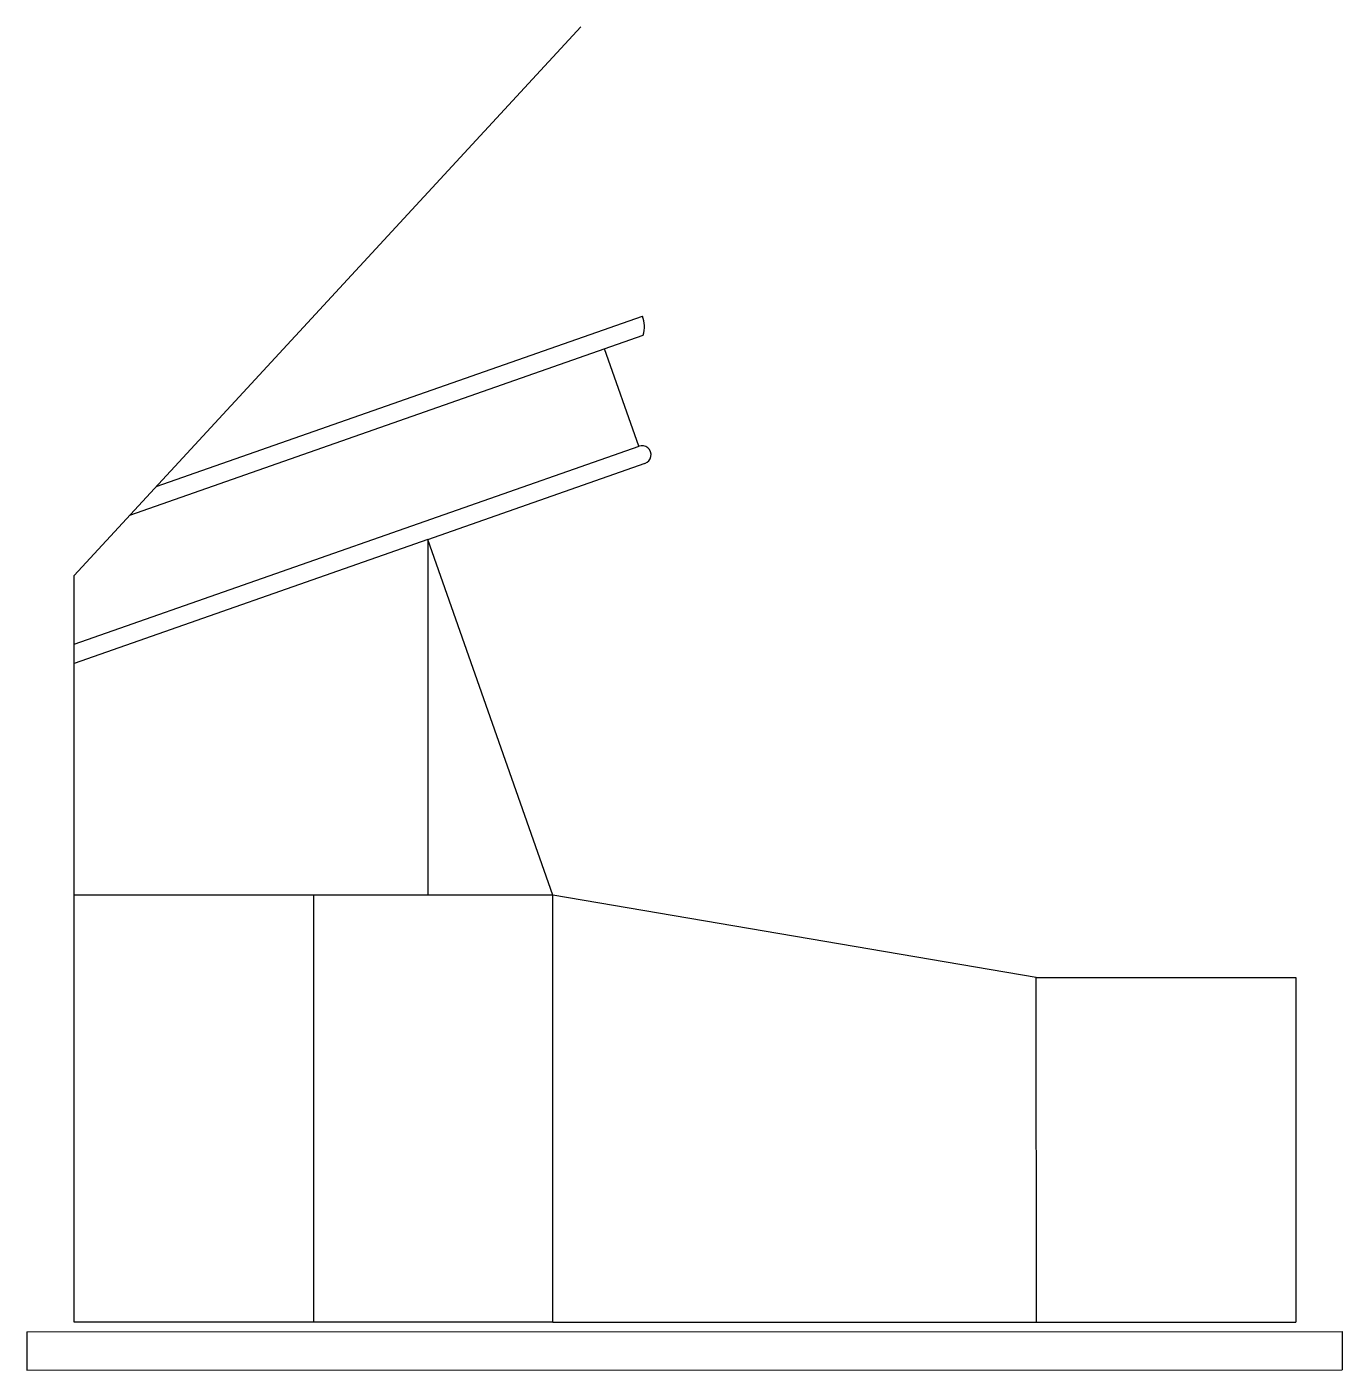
# Model space of a CAD drawing. Extents: x -28 to 311, y -2 to 142.
# Drawn here: x -27.9 to 26.1, y 57.9 to 113.2 of the extents above; entities that cross this region are included whole.
import ezdxf

# ---------------------------------------------------------------- set-up
doc = ezdxf.new("R2010")
doc.units = 0
doc.header["$MEASUREMENT"] = 0
doc.layers.get('0').update_dxf_attribs({"linetype": 'CONTINUOUS'})

msp = doc.modelspace()

# ---------------------------------------------------------------- linework, layer by layer
at = {"color": 1, "linetype": 'CONTINUOUS'}
for p, q in [((-5.168, 113.178), (-25.998, 90.614)), ((-22.623, 94.27), (-2.633, 101.281)), ((-23.705, 93.098), (-2.599, 100.5)), ((-2.779, 95.931), (-4.187, 99.943)), ((-25.998, 87.788), (-2.765, 95.936)), ((-11.459, 92.094), (-2.519, 95.23)), ((-11.459, 92.094), (-25.998, 86.995)), ((-6.315, 77.464), (-11.459, 92.094)), ((-11.459, 92.094), (-11.459, 77.464)), ((-25.998, 86.995), (-25.998, 90.614)), ((-25.998, 77.464), (-25.998, 86.995)), ((-25.998, 59.905), (-25.998, 77.464)), ((-6.315, 77.464), (-25.998, 77.464)), ((-16.156, 77.464), (-16.156, 59.905)), ((-6.311, 59.905), (-6.315, 77.464)), ((13.565, 74.083), (-6.315, 77.464)), ((13.565, 74.083), (24.237, 74.083)), ((13.568, 59.909), (13.565, 74.083)), ((24.237, 74.083), (24.237, 59.909)), ((-6.311, 59.905), (-25.998, 59.905)), ((-6.311, 59.905), (13.568, 59.909)), ((13.568, 59.909), (24.237, 59.909))]:
    msp.add_line(p, q, dxfattribs=at)
at = {"color": 5, "linetype": 'CONTINUOUS'}
for p, q in [((-27.945, 59.508), (26.143, 59.519)), ((-27.945, 59.508), (-27.945, 57.933)), ((26.143, 59.519), (26.143, 57.944)), ((-27.945, 57.933), (26.143, 57.944))]:
    msp.add_line(p, q, dxfattribs=at)
at = {"color": 1, "linetype": 'CONTINUOUS'}
for centre, radius, start, end in [((-3.745, 100.842), 1.196, 343.3988, 21.5383), ((-2.648, 95.58), 0.374, 288.3378, 110.471)]:
    msp.add_arc(centre, radius, start, end, dxfattribs=at)

doc.saveas('drawing.dxf')
